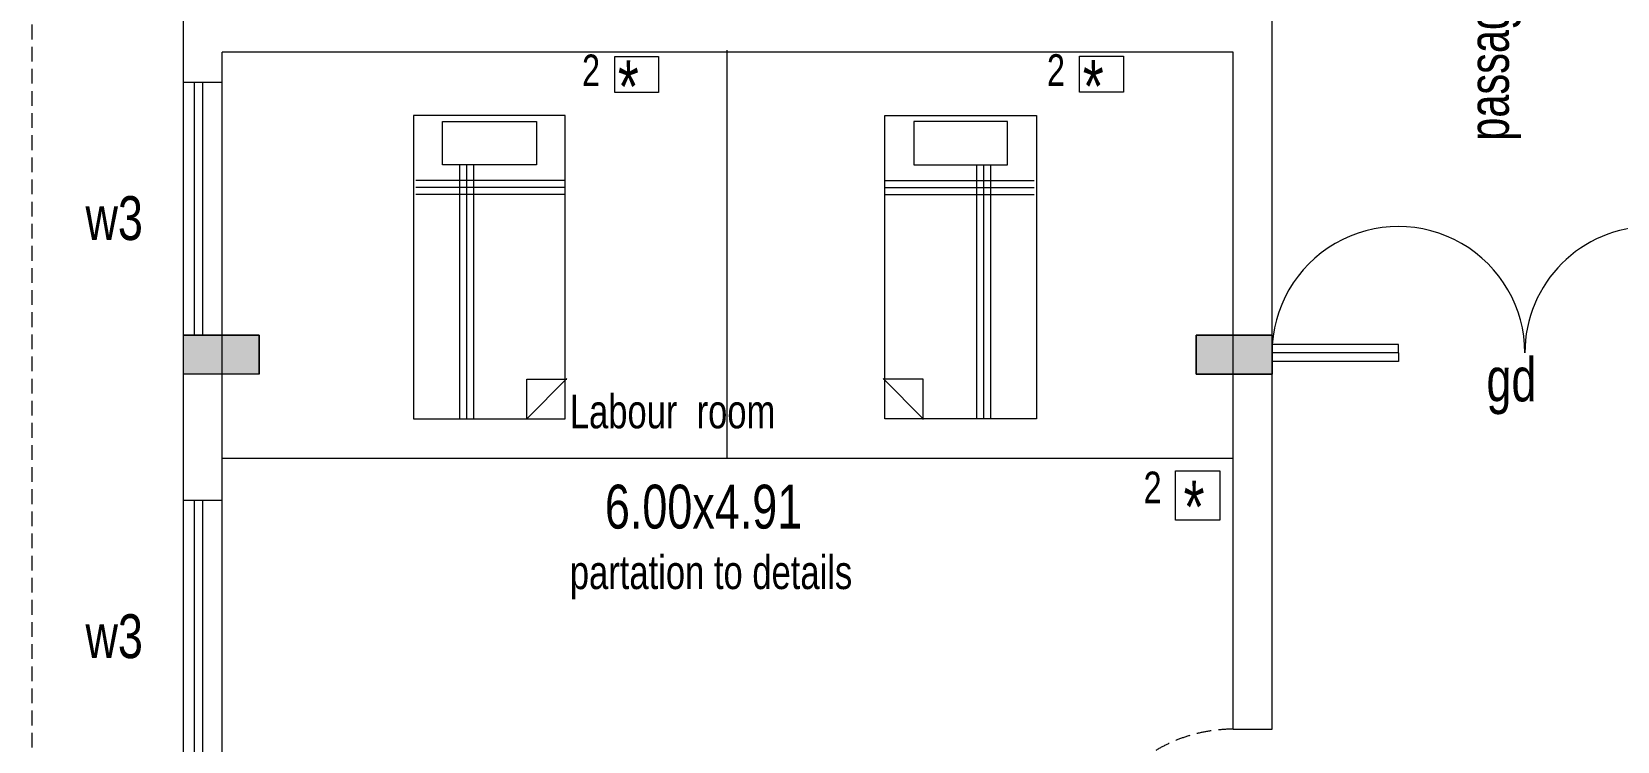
# Model space of a CAD drawing. Header units: metres. Extents: x 191982 to 427160, y -8904 to 80370.
# Drawn here: x 345650 to 355059, y 42943 to 47152 of the extents above; entities that cross this region are included whole.
import ezdxf

# ---------------------------------------------------------------- set-up
doc = ezdxf.new("R2010")
doc.units = ezdxf.units.M
doc.header["$LTSCALE"] = 700
doc.header["$MEASUREMENT"] = 0
doc.linetypes.add('HIDDEN2', pattern=[0.1875, 0.125, -0.0625])
doc.layers.get('0').update_dxf_attribs({"lineweight": 9})
for name, color, linetype, lineweight in [('elevations', 22, 'Continuous', 9), ('FURNITURE', 7, 'Continuous', 9), ('NEW PLANS', 7, 'Continuous', 9), ('TEXT', 7, 'Continuous', 9)]:
    doc.layers.add(name, color=color, linetype=linetype, lineweight=lineweight)
doc.styles.get("Standard").update_dxf_attribs({"font": 'swisscl.ttf'})

# ---------------------------------------------------------------- blocks, each defined once
blk = doc.blocks.new('A$C68D14229')
for p, q in [((0.527993527093713, 0.1549132833933982), (0.527993527093713, 72.1549132833934)), ((0.527993527093713, 72.1549132833934), (36.52799352709371, 72.1549132833934)), ((36.52799352709371, 72.1549132833934), (36.52799352709371, 0.1549132833933982)), ((22.29179111307349, 60.40277185320156), (22.29179111307349, 0.1549132833933982)), ((23.95781514749433, 60.40277185320156), (23.95781514749433, 0.1549132833933982)), ((25.62383918191518, 60.40277185320156), (25.62383918191518, 0.1549132833933982)), ((0.527993527093713, 56.71411413815698), (36.00000643953354, 56.68851610235289)), ((0.527993527093713, 55.02249206793385), (36.00000643953354, 55.02249206793385)), ((0.527993527093713, 53.35646803351301), (36.00000643953354, 53.35646803351301)), ((0.1138511095541617, 9.731344634810739), (9.62920251659125, 0.1549132833933982)), ((9.62920251659125, 9.576430016561062), (0.1138511095541617, 9.576430016561062)), ((9.62920251659125, -1.3348471839e-06), (9.62920251659125, 9.576430016561062)), ((36.52799352709371, 0.1549132833933982), (0.527993527093713, 0.1549132833933982))]:
    blk.add_line(p, q)
blk.add_lwpolyline([(29.63212384629333, 70.70278740933281), (7.377027060405452, 70.70278740933281), (7.377027060405452, 60.40277185320156), (29.63212384629333, 60.40277185320156)], close=True)

msp = doc.modelspace()

# ---------------------------------------------------------------- hatches: boundary and pattern name
at = {"layer": 'NEW PLANS'}
for points in [[(346779.9035538616, 45351.69229437822), (346779.9035538616, 45121.69229437821), (346549.9035538616, 45121.69229437821), (346549.9035538616, 45351.69229437822)], [(346779.9035538616, 45351.69229437822), (346779.9035538616, 45121.69229437821), (346549.9035538616, 45121.69229437821), (346549.9035538616, 45351.69229437822)], [(346779.9035538616, 45351.69229437822), (346779.9035538616, 45121.69229437821), (346549.9035538616, 45121.69229437821), (346549.9035538616, 45351.69229437822)], [(346779.9035538616, 45351.69229437822), (346999.9035538616, 45351.69229437822), (346999.9035538616, 45121.69229437821), (346779.9035538616, 45121.69229437821)], [(346779.9035538616, 45351.69229437822), (346999.9035538616, 45351.69229437822), (346999.9035538616, 45121.69229437821), (346779.9035538616, 45121.69229437821)], [(346779.9035538616, 45351.69229437822), (346999.9035538616, 45351.69229437822), (346999.9035538616, 45121.69229437821), (346779.9035538616, 45121.69229437821)], [(352789.9035538616, 45351.69229437822), (352789.9035538616, 45121.69229437821), (352559.9035538616, 45121.69229437821), (352559.9035538616, 45351.69229437822)], [(352789.9035538616, 45351.69229437822), (352789.9035538616, 45121.69229437821), (352559.9035538616, 45121.69229437821), (352559.9035538616, 45351.69229437822)], [(352789.9035538616, 45351.69229437822), (352789.9035538616, 45121.69229437821), (352559.9035538616, 45121.69229437821), (352559.9035538616, 45351.69229437822)], [(352559.9035538616, 45351.69229437822), (352559.9035538616, 45121.69229437821), (352779.9035538616, 45121.69229437821), (352779.9035538616, 45351.69229437822)], [(352559.9035538616, 45351.69229437822), (352559.9035538616, 45121.69229437821), (352779.9035538616, 45121.69229437821), (352779.9035538616, 45351.69229437822)], [(352559.9035538616, 45351.69229437822), (352559.9035538616, 45121.69229437821), (352779.9035538616, 45121.69229437821), (352779.9035538616, 45351.69229437822)], [(352789.9035538616, 45351.69229437822), (352789.9035538616, 45121.69229437821), (352559.9035538616, 45121.69229437821), (352559.9035538616, 45351.69229437822)], [(352789.9035538616, 45351.69229437822), (352789.9035538616, 45121.69229437821), (352559.9035538616, 45121.69229437821), (352559.9035538616, 45351.69229437822)], [(352559.9035538616, 45351.69229437822), (352559.9035538616, 45121.69229437821), (352779.9035538616, 45121.69229437821), (352779.9035538616, 45351.69229437822)], [(352559.9035538616, 45351.69229437822), (352559.9035538616, 45121.69229437821), (352779.9035538616, 45121.69229437821), (352779.9035538616, 45351.69229437822)], [(352789.9035538616, 45351.69229437822), (352789.9035538616, 45121.69229437821), (352559.9035538616, 45121.69229437821), (352559.9035538616, 45351.69229437822)], [(352789.9035538616, 45351.69229437822), (352789.9035538616, 45121.69229437821), (352559.9035538616, 45121.69229437821), (352559.9035538616, 45351.69229437822)], [(352779.9035538616, 45351.69229437822), (352779.9035538616, 45121.69229437821), (353009.9035538616, 45121.69229437821), (353009.9035538616, 45351.69229437822)], [(352779.9035538616, 45351.69229437822), (352779.9035538616, 45121.69229437821), (353009.9035538616, 45121.69229437821), (353009.9035538616, 45351.69229437822)], [(352779.9035538616, 45351.69229437822), (352779.9035538616, 45121.69229437821), (353009.9035538616, 45121.69229437821), (353009.9035538616, 45351.69229437822)], [(352779.9035538616, 45351.69229437822), (352779.9035538616, 45121.69229437821), (353009.9035538616, 45121.69229437821), (353009.9035538616, 45351.69229437822)], [(352779.9035538616, 45351.69229437822), (352779.9035538616, 45121.69229437821), (353009.9035538616, 45121.69229437821), (353009.9035538616, 45351.69229437822)], [(352789.9035538616, 45351.69229437822), (353009.9035538616, 45351.69229437822), (353009.9035538616, 45121.69229437821), (352789.9035538616, 45121.69229437821)], [(352789.9035538616, 45351.69229437822), (353009.9035538616, 45351.69229437822), (353009.9035538616, 45121.69229437821), (352789.9035538616, 45121.69229437821)], [(352789.9035538616, 45351.69229437822), (353009.9035538616, 45351.69229437822), (353009.9035538616, 45121.69229437821), (352789.9035538616, 45121.69229437821)], [(352789.9035538616, 45351.69229437822), (353009.9035538616, 45351.69229437822), (353009.9035538616, 45121.69229437821), (352789.9035538616, 45121.69229437821)], [(352789.9035538616, 45351.69229437822), (353009.9035538616, 45351.69229437822), (353009.9035538616, 45121.69229437821), (352789.9035538616, 45121.69229437821)], [(352789.9035538616, 45351.69229437822), (353009.9035538616, 45351.69229437822), (353009.9035538616, 45121.69229437821), (352789.9035538616, 45121.69229437821)], [(352789.9035538616, 45351.69229437822), (353009.9035538616, 45351.69229437822), (353009.9035538616, 45121.69229437821), (352789.9035538616, 45121.69229437821)]]:
    msp.add_hatch(color=256, dxfattribs=at).paths.add_polyline_path(points)

# ---------------------------------------------------------------- linework, layer by layer
for points in [[(349109.3712036195, 47005.98229789864), (349369.1320958319, 47005.98229789864), (349369.1320958319, 46791.40234691384), (349109.3712036195, 46791.40234691384)], [(351868.2432821574, 47007.85803539484), (352128.004174489, 47007.85803539484), (352128.004174489, 46793.27808441003), (351868.2432821574, 46793.27808441003)], [(352437.4816936436, 44546.74436558541), (352699.4918356123, 44546.74436558541), (352699.4918356123, 44255.82779464791), (352437.4816936436, 44255.82779464791)]]:
    msp.add_lwpolyline(points, close=True)
at = {"layer": 'elevations'}
for p, q in [((349777.1590110841, 44619.80805783664), (349777.1590110841, 47042.80446782024)), ((352777.1590110841, 44619.80805783709), (346777.1590110841, 44619.80805783594))]:
    msp.add_line(p, q, dxfattribs=at)
at = {"layer": 'NEW PLANS'}
for p, q in [((346549.9035538616, 38661.69229437821), (346549.9035538616, 51811.69229437822)), ((346549.9035538616, 38661.69229437821), (346549.9035538616, 51811.69229437822)), ((353009.9035538616, 47031.69229437844), (353009.9035538616, 47261.69229437844)), ((346779.9035538616, 41001.69229437821), (346779.9035538616, 47031.69229437751)), ((346779.9035538616, 41001.69229437821), (346779.9035538616, 47031.69229437751)), ((352779.9035538616, 47031.69229437844), (346779.9035538616, 47031.69229437751)), ((346779.9035538616, 46101.69229437821), (346779.9035538616, 47031.69229437751)), ((352779.9035538616, 45351.69229437822), (352779.9035538616, 47031.69229437844)), ((353009.9035538616, 46101.69229437821), (353009.9035538616, 47031.69229437844)), ((346779.9035538616, 46851.69229437821), (346549.9035538616, 46851.69229437821)), ((346614.9035538616, 45351.69229437822), (346614.9035538616, 46851.69229437821)), ((346664.9035538616, 45351.69229437822), (346664.9035538616, 46851.69229437821)), ((346779.9035538616, 45351.69229437822), (346779.9035538616, 46851.69229437821)), ((352779.9035538616, 43015.16845429051), (352779.9035538616, 46101.69229437821)), ((353009.9035538616, 43015.16845429051), (353009.9035538616, 46101.69229437821)), ((353009.9035538616, 45351.69229437822), (353009.9035538616, 46101.69229437821)), ((346999.9035538616, 45351.69229437822), (346549.9035538616, 45351.69229437822)), ((346999.9035538616, 45351.69229437822), (346549.9035538616, 45351.69229437822)), ((346999.9035538616, 45351.69229437822), (346549.9035538616, 45351.69229437822)), ((346999.9035538616, 45351.69229437822), (346549.9035538616, 45351.69229437822)), ((346999.9035538616, 45351.69229437822), (346549.9035538616, 45351.69229437822)), ((346999.9035538616, 45351.69229437822), (346549.9035538616, 45351.69229437822)), ((346999.9035538616, 45351.69229437822), (346549.9035538616, 45351.69229437822)), ((346999.9035538616, 45351.69229437822), (346549.9035538616, 45351.69229437822)), ((346999.9035538616, 45351.69229437822), (346549.9035538616, 45351.69229437822)), ((346779.9035538616, 45351.69229437822), (346549.9035538616, 45351.69229437822)), ((346999.9035538616, 45121.69229437821), (346999.9035538616, 45351.69229437822)), ((346999.9035538616, 45121.69229437821), (346999.9035538616, 45351.69229437822)), ((346999.9035538616, 45121.69229437821), (346999.9035538616, 45351.69229437822)), ((353009.9035538616, 45351.69229437822), (352559.9035538616, 45351.69229437822)), ((353009.9035538616, 45351.69229437822), (352559.9035538616, 45351.69229437822)), ((353009.9035538616, 45351.69229437822), (352559.9035538616, 45351.69229437822)), ((353009.9035538616, 45351.69229437822), (352559.9035538616, 45351.69229437822)), ((353009.9035538616, 45351.69229437822), (352559.9035538616, 45351.69229437822)), ((353009.9035538616, 45351.69229437822), (352559.9035538616, 45351.69229437822)), ((353009.9035538616, 45351.69229437822), (352559.9035538616, 45351.69229437822)), ((353009.9035538616, 45351.69229437822), (352559.9035538616, 45351.69229437822)), ((352559.9035538616, 45351.69229437822), (353009.9035538616, 45351.69229437822)), ((352559.9035538616, 45351.69229437822), (353009.9035538616, 45351.69229437822)), ((352559.9035538616, 45351.69229437822), (353009.9035538616, 45351.69229437822)), ((352559.9035538616, 45351.69229437822), (353009.9035538616, 45351.69229437822)), ((352559.9035538616, 45351.69229437822), (353009.9035538616, 45351.69229437822)), ((352559.9035538616, 45121.69229437821), (352559.9035538616, 45351.69229437822)), ((352559.9035538616, 45351.69229437822), (353009.9035538616, 45351.69229437822)), ((352559.9035538616, 45351.69229437822), (353009.9035538616, 45351.69229437822)), ((352559.9035538616, 45351.69229437822), (353009.9035538616, 45351.69229437822)), ((352559.9035538616, 45351.69229437822), (353009.9035538616, 45351.69229437822)), ((352559.9035538616, 45121.69229437821), (352559.9035538616, 45351.69229437822)), ((353009.9035538616, 45351.69229437822), (352559.9035538616, 45351.69229437822)), ((352559.9035538616, 45351.69229437822), (353009.9035538616, 45351.69229437822)), ((352559.9035538616, 45351.69229437822), (353009.9035538616, 45351.69229437822)), ((352559.9035538616, 45121.69229437821), (352559.9035538616, 45351.69229437822)), ((352559.9035538616, 45351.69229437822), (353009.9035538616, 45351.69229437822)), ((352559.9035538616, 45351.69229437822), (353009.9035538616, 45351.69229437822)), ((352559.9035538616, 45351.69229437822), (353009.9035538616, 45351.69229437822)), ((352559.9035538616, 45351.69229437822), (353009.9035538616, 45351.69229437822)), ((352559.9035538616, 45121.69229437821), (352559.9035538616, 45351.69229437822)), ((353009.9035538616, 45351.69229437822), (352559.9035538616, 45351.69229437822)), ((352559.9035538616, 45351.69229437822), (353009.9035538616, 45351.69229437822)), ((352559.9035538616, 45351.69229437822), (353009.9035538616, 45351.69229437822)), ((352559.9035538616, 45121.69229437821), (352559.9035538616, 45351.69229437822)), ((353009.9035538616, 45121.69229437821), (353009.9035538616, 45351.69229437822)), ((353009.9035538616, 45121.69229437821), (353009.9035538616, 45351.69229437822)), ((353009.9035538616, 45121.69229437821), (353009.9035538616, 45351.69229437822)), ((353009.9035538616, 45121.69229437821), (353009.9035538616, 45351.69229437822)), ((353009.9035538616, 45121.69229437821), (353009.9035538616, 45351.69229437822)), ((353009.9035538616, 45121.69229437821), (353009.9035538616, 45351.69229437822)), ((353009.9035538616, 45121.69229437821), (353009.9035538616, 45351.69229437822)), ((353759.9035538616, 45296.90480153696), (353009.9035538616, 45296.90480153696)), ((353759.9035538616, 45246.90480153696), (353759.9035538616, 45296.90480153696)), ((353759.9035538616, 45246.90480153696), (353009.9035538616, 45246.90480153696)), ((353759.9035538616, 45196.90480153697), (353009.9035538616, 45196.90480153697)), ((353759.9035538616, 45246.90480153696), (353759.9035538616, 45196.90480153697)), ((346999.9035538616, 45121.69229437821), (346549.9035538616, 45121.69229437821)), ((346999.9035538616, 45121.69229437821), (346549.9035538616, 45121.69229437821)), ((346999.9035538616, 45121.69229437821), (346549.9035538616, 45121.69229437821)), ((346999.9035538616, 45121.69229437821), (346549.9035538616, 45121.69229437821)), ((346999.9035538616, 45121.69229437821), (346549.9035538616, 45121.69229437821)), ((346999.9035538616, 45121.69229437821), (346549.9035538616, 45121.69229437821)), ((346999.9035538616, 45121.69229437821), (346549.9035538616, 45121.69229437821)), ((346999.9035538616, 45121.69229437821), (346549.9035538616, 45121.69229437821)), ((353009.9035538616, 45121.69229437821), (352559.9035538616, 45121.69229437821)), ((353009.9035538616, 45121.69229437821), (352559.9035538616, 45121.69229437821)), ((353009.9035538616, 45121.69229437821), (352559.9035538616, 45121.69229437821)), ((353009.9035538616, 45121.69229437821), (352559.9035538616, 45121.69229437821)), ((353009.9035538616, 45121.69229437821), (352559.9035538616, 45121.69229437821)), ((353009.9035538616, 45121.69229437821), (352559.9035538616, 45121.69229437821)), ((353009.9035538616, 45121.69229437821), (352559.9035538616, 45121.69229437821)), ((353009.9035538616, 45121.69229437821), (352559.9035538616, 45121.69229437821)), ((352559.9035538616, 45121.69229437821), (353009.9035538616, 45121.69229437821)), ((352559.9035538616, 45121.69229437821), (353009.9035538616, 45121.69229437821)), ((352559.9035538616, 45121.69229437821), (353009.9035538616, 45121.69229437821)), ((352559.9035538616, 45121.69229437821), (353009.9035538616, 45121.69229437821)), ((352559.9035538616, 45121.69229437821), (353009.9035538616, 45121.69229437821)), ((352559.9035538616, 45121.69229437821), (353009.9035538616, 45121.69229437821)), ((352559.9035538616, 45121.69229437821), (353009.9035538616, 45121.69229437821)), ((352559.9035538616, 45121.69229437821), (353009.9035538616, 45121.69229437821)), ((352559.9035538616, 45121.69229437821), (353009.9035538616, 45121.69229437821)), ((352559.9035538616, 45121.69229437821), (353009.9035538616, 45121.69229437821)), ((352559.9035538616, 45121.69229437821), (353009.9035538616, 45121.69229437821)), ((352559.9035538616, 45121.69229437821), (353009.9035538616, 45121.69229437821)), ((352559.9035538616, 45121.69229437821), (353009.9035538616, 45121.69229437821)), ((352559.9035538616, 45121.69229437821), (353009.9035538616, 45121.69229437821)), ((352559.9035538616, 45121.69229437821), (353009.9035538616, 45121.69229437821)), ((352559.9035538616, 45121.69229437821), (353009.9035538616, 45121.69229437821)), ((352559.9035538616, 45121.69229437821), (353009.9035538616, 45121.69229437821)), ((346779.9035538616, 44371.69229437821), (346549.9035538616, 44371.69229437821)), ((346614.9035538616, 42871.69229437822), (346614.9035538616, 44371.69229437821)), ((346664.9035538616, 42871.69229437822), (346664.9035538616, 44371.69229437821)), ((346779.9035538616, 42871.69229437822), (346779.9035538616, 44371.69229437821)), ((352779.9035538616, 43015.16845429051), (353009.9035538616, 43015.16845429051))]:
    msp.add_line(p, q, dxfattribs=at)
at = {"layer": 'NEW PLANS', "linetype": 'HIDDEN2'}
for q in [(345649.9035538616, 23986.69229456262), (345649.9035538616, 35431.69229437844)]:
    msp.add_line((345649.9035538616, 50081.69229456261), q, dxfattribs=at)
at = {"layer": 'NEW PLANS'}
for points in [[(346549.9035538616, 45121.69229437821), (346549.9035538616, 45351.69229437822), (346999.9035538616, 45351.69229437822), (346999.9035538616, 45121.69229437821)], [(346549.9035538616, 45121.69229437821), (346549.9035538616, 45351.69229437822), (346999.9035538616, 45351.69229437822), (346999.9035538616, 45121.69229437821)], [(346549.9035538616, 45121.69229437821), (346549.9035538616, 45351.69229437822), (346999.9035538616, 45351.69229437822), (346999.9035538616, 45121.69229437821)], [(352559.9035538616, 45121.69229437821), (352559.9035538616, 45351.69229437822), (353009.9035538616, 45351.69229437822), (353009.9035538616, 45121.69229437821)], [(352559.9035538616, 45121.69229437821), (352559.9035538616, 45351.69229437822), (353009.9035538616, 45351.69229437822), (353009.9035538616, 45121.69229437821)], [(352559.9035538616, 45121.69229437821), (352559.9035538616, 45351.69229437822), (353009.9035538616, 45351.69229437822), (353009.9035538616, 45121.69229437821)], [(353009.9035538616, 45121.69229437821), (353009.9035538616, 45351.69229437822), (352559.9035538616, 45351.69229437822), (352559.9035538616, 45121.69229437821)], [(353009.9035538616, 45121.69229437821), (353009.9035538616, 45351.69229437822), (352559.9035538616, 45351.69229437822), (352559.9035538616, 45121.69229437821)], [(353009.9035538616, 45121.69229437821), (353009.9035538616, 45351.69229437822), (352559.9035538616, 45351.69229437822), (352559.9035538616, 45121.69229437821)], [(352559.9035538616, 45121.69229437821), (352559.9035538616, 45351.69229437822), (353009.9035538616, 45351.69229437822), (353009.9035538616, 45121.69229437821)], [(352559.9035538616, 45121.69229437821), (352559.9035538616, 45351.69229437822), (353009.9035538616, 45351.69229437822), (353009.9035538616, 45121.69229437821)], [(353009.9035538616, 45121.69229437821), (353009.9035538616, 45351.69229437822), (352559.9035538616, 45351.69229437822), (352559.9035538616, 45121.69229437821)], [(353009.9035538616, 45121.69229437821), (353009.9035538616, 45351.69229437822), (352559.9035538616, 45351.69229437822), (352559.9035538616, 45121.69229437821)], [(352559.9035538616, 45121.69229437821), (352559.9035538616, 45351.69229437822), (353009.9035538616, 45351.69229437822), (353009.9035538616, 45121.69229437821)], [(352559.9035538616, 45121.69229437821), (352559.9035538616, 45351.69229437822), (353009.9035538616, 45351.69229437822), (353009.9035538616, 45121.69229437821)]]:
    msp.add_lwpolyline(points, close=True, dxfattribs=at)
for centre, start, end in [((353759.9035538616, 45246.90480153743), 359.9999999999479, 180.0000000000521), ((355259.9035538616, 45246.90480153718), 0, 180)]:
    msp.add_arc(centre, 749.9999999999928, start, end, dxfattribs=at)
at = {"layer": 'NEW PLANS', "linetype": 'HIDDEN2'}
msp.add_arc((352779.9035538616, 42115.16845429074), 899.9999999999203, 90, 179.5846758036737, dxfattribs=at)

# ---------------------------------------------------------------- block references
at = {"layer": 'FURNITURE'}
for p, xscale, yscale, zscale in [((348828.8632297697, 44852.27170620127), -25.000000000091, 25.000000000091, 25), ((350699.0554380002, 44852.27170619965), 24.9999999996362, 24.9999999996362, 24.9999999996362)]:
    msp.add_blockref('A$C68D14229', p, dxfattribs=dict(at, xscale=xscale, yscale=yscale, zscale=zscale))

# ---------------------------------------------------------------- texts
at = {"attachment_point": 1}
for s, insert, char_height, width in [('2', (348915.2841333332, 47016.87043101472), 187.5, 102.9945512345421), ('*', (349128.0701715532, 46982.64940600345), 312.5, 171.6575853909035), ('2', (351674.1562119307, 47018.74616851067), 187.5, 102.9945512345421), ('*', (351886.9422500911, 46984.52514349939), 312.5, 171.6575853909035), ('2', (352247.4367976966, 44542.98958242071), 187.5, 102.9945512345421), ('*', (352484.8751623216, 44489.86261553821), 312.5, 171.6575853909035)]:
    msp.add_mtext(s, dxfattribs=dict(at, insert=insert, char_height=char_height, width=width))
at = {"layer": 'NEW PLANS'}
msp.add_text('passage  3.00 meter wide', height=240, rotation=90, dxfattribs=at).set_placement((354415.1165254297, 46505.89856854654))
for s, p in [('w3', (345969.0865274253, 45916.81785427095)), ('gd', (354282.2667371812, 44959.66031108834)), ('6.00x4.91', (349051.1337387743, 44205.19018632211)), ('w3', (345969.0865274253, 43436.81785427094))]:
    msp.add_text(s, height=260, dxfattribs=at).set_placement(p)
at = {"layer": 'TEXT'}
for s, p in [('Labour  room', (348843.0319671812, 44799.88543227586)), ('partation to details', (348843.0319671812, 43846.32935977764))]:
    msp.add_text(s, height=200, dxfattribs=at).set_placement(p)

doc.saveas('drawing.dxf')
